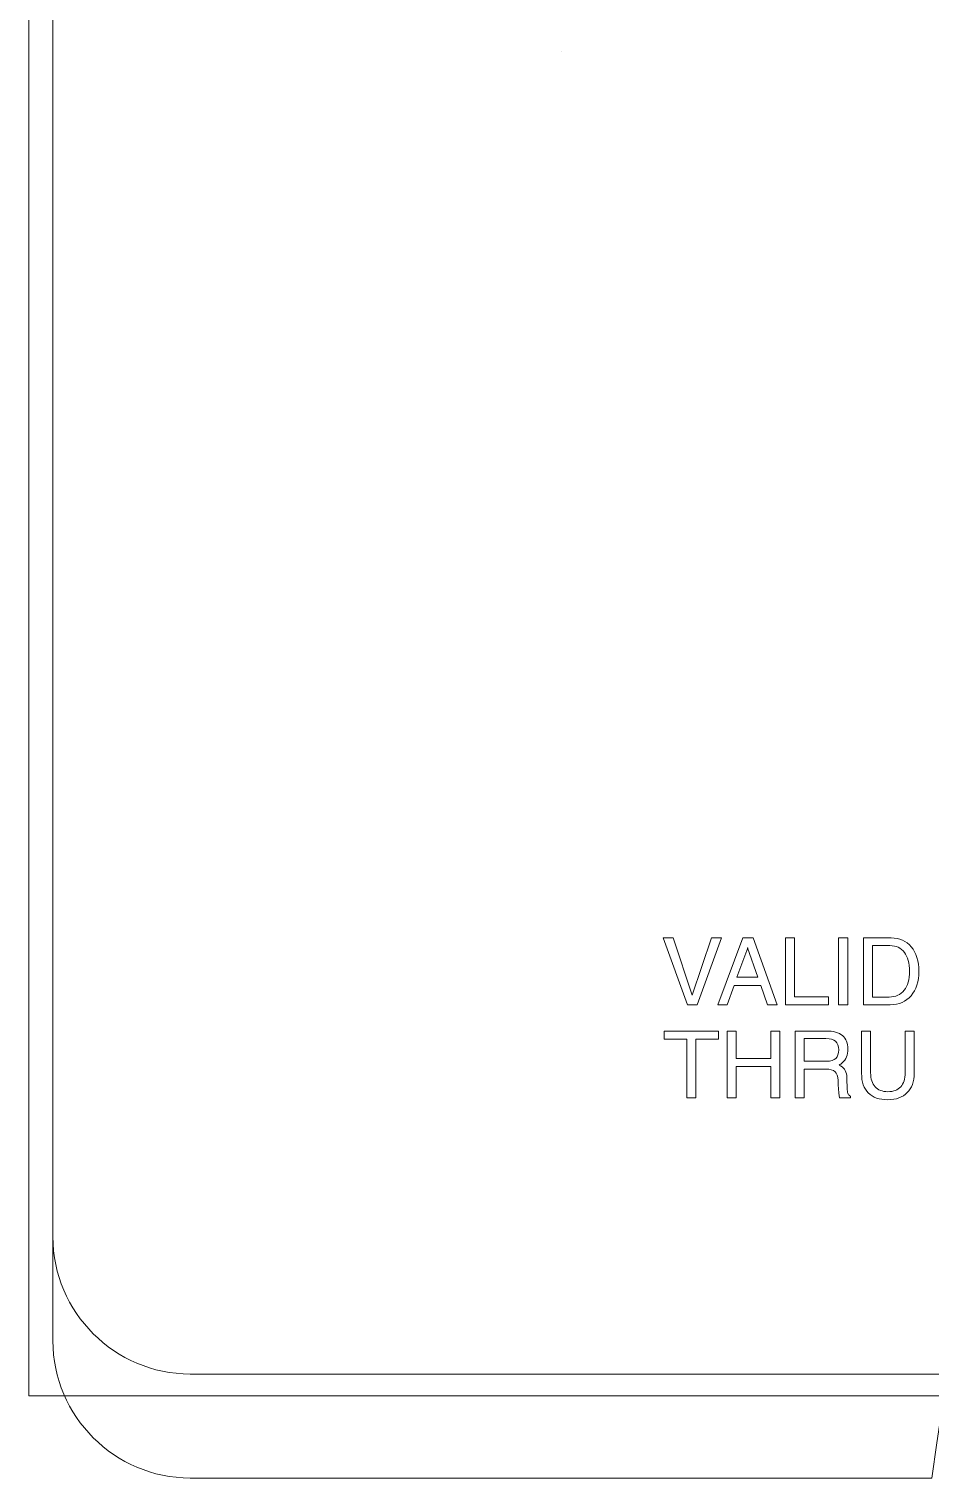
# Model space of a CAD drawing. Header units: inches. Extents: x 243 to 900, y -519 to -86.
# Drawn here: x 243.2 to 371.3, y -518.5 to -312.6 of the extents above; entities that cross this region are included whole.
import ezdxf

# ---------------------------------------------------------------- set-up
doc = ezdxf.new("R2010")
doc.units = ezdxf.units.IN
doc.header["$MEASUREMENT"] = 0
doc.layers.add('Layer 1', color=7, linetype='Continuous')

# ---------------------------------------------------------------- blocks, each defined once
blk = doc.blocks.new('block 3')
at = {"layer": 'Layer 1', "lineweight": 0}
blk.add_open_spline([(898.14, -484.27), (898.14, -494.99), (889.37, -503.76), (878.65, -503.76), (878.65, -503.76), (266.12, -503.76), (266.12, -503.76), (255.4, -503.76), (246.62, -494.99), (246.62, -484.27), (246.62, -484.27), (246.62, -108.51), (246.62, -108.51), (246.62, -97.78), (255.4, -89.01), (266.12, -89.01), (266.12, -89.01), (878.65, -89.01), (878.65, -89.01), (889.37, -89.01), (898.14, -97.78), (898.14, -108.51), (898.14, -108.51), (898.14, -484.27), (898.14, -484.27)], degree=3, knots=[0, 0, 0, 0, 1, 1, 1, 2, 2, 2, 3, 3, 3, 4, 4, 4, 5, 5, 5, 6, 6, 6, 7, 7, 7, 8, 8, 8, 8], dxfattribs=at)
blk = doc.blocks.new('block 2')
at = {"layer": 'Layer 1', "lineweight": 0}
blk.add_lwpolyline([(243.21, -85.77), (899.97, -85.77), (899.97, -506.88), (243.21, -506.88), (243.21, -85.77)], dxfattribs=at)
at = {"layer": 'Layer 1'}
blk.add_blockref('block 3', (0, 0), dxfattribs=at)
blk = doc.blocks.new('block 311')
at = {"layer": 'Layer 1', "lineweight": 0}
for points in [[(333.37, -441.79), (334.08, -441.79), (334.8, -441.79), (337.52, -449.91), (337.52, -449.91), (340.24, -441.79), (340.95, -441.79), (341.66, -441.79), (338.21, -451.28), (337.51, -451.28), (336.82, -451.28), (333.37, -441.79)], [(344.72, -441.79), (345.45, -441.79), (346.19, -441.79), (349.6, -451.28), (348.91, -451.28), (348.22, -451.28), (347.25, -448.53), (343.46, -448.53), (342.46, -451.28), (341.8, -451.28), (341.14, -451.28), (344.72, -441.79)], [(350.78, -451.28), (350.78, -441.79), (351.42, -441.79), (352.07, -441.79), (352.07, -450.15), (356.88, -450.15), (356.88, -450.72), (356.88, -451.28), (350.78, -451.28)], [(358.33, -441.79), (358.97, -441.79), (359.62, -441.79), (359.62, -451.28), (358.98, -451.28), (358.33, -451.28), (358.33, -441.79)], [(343.87, -447.39), (346.86, -447.39), (345.39, -443.18), (345.4, -443.18), (343.87, -447.39)]]:
    blk.add_lwpolyline(points, dxfattribs=at)
for points, knots in [([(361.88, -441.79), (361.88, -441.79), (362.52, -441.79), (362.52, -441.79), (362.52, -441.79), (365.78, -441.79), (365.78, -441.79), (366.99, -441.79), (367.95, -442.22), (368.66, -443.07), (369.37, -443.93), (369.73, -445.09), (369.73, -446.54), (369.73, -447.99), (369.37, -449.14), (368.63, -450), (367.91, -450.86), (366.92, -451.28), (365.68, -451.28), (365.68, -451.28), (362.52, -451.28), (362.52, -451.28), (362.52, -451.28), (361.88, -451.28), (361.88, -451.28), (361.88, -451.28), (361.88, -441.79), (361.88, -441.79)], [0, 0, 0, 0, 1, 1, 1, 2, 2, 2, 3, 3, 3, 4, 4, 4, 5, 5, 5, 6, 6, 6, 7, 7, 7, 8, 8, 8, 9, 9, 9, 9]), ([(363.16, -450.19), (363.16, -450.19), (365.52, -450.19), (365.52, -450.19), (366.44, -450.19), (367.15, -449.87), (367.65, -449.23), (368.16, -448.6), (368.4, -447.7), (368.4, -446.54), (368.4, -445.37), (368.16, -444.47), (367.68, -443.84), (367.2, -443.2), (366.51, -442.88), (365.63, -442.88), (365.63, -442.88), (363.16, -442.88), (363.16, -442.88), (363.16, -442.88), (363.16, -450.19), (363.16, -450.19)], [0, 0, 0, 0, 1, 1, 1, 2, 2, 2, 3, 3, 3, 4, 4, 4, 5, 5, 5, 6, 6, 6, 7, 7, 7, 7])]:
    blk.add_open_spline(points, degree=3, knots=knots, dxfattribs=at)
blk = doc.blocks.new('block 312')
at = {"layer": 'Layer 1', "lineweight": 0}
for points in [[(336.75, -456.16), (333.54, -456.16), (333.54, -455.59), (333.54, -455.02), (341.25, -455.02), (341.25, -455.59), (341.25, -456.16), (338.04, -456.16), (338.04, -464.52), (337.4, -464.52), (336.75, -464.52), (336.75, -456.16)], [(342.46, -455.02), (343.1, -455.02), (343.74, -455.02), (343.74, -458.91), (348.7, -458.91), (348.7, -455.02), (349.34, -455.02), (349.98, -455.02), (349.98, -464.52), (349.34, -464.52), (348.7, -464.52), (348.7, -460.05), (343.74, -460.05), (343.74, -464.52), (343.1, -464.52), (342.46, -464.52), (342.46, -455.02)]]:
    blk.add_lwpolyline(points, dxfattribs=at)
for points, knots in [([(352.16, -455.02), (352.16, -455.02), (352.8, -455.02), (352.8, -455.02), (352.8, -455.02), (356.57, -455.02), (356.57, -455.02), (357.58, -455.02), (358.35, -455.24), (358.87, -455.68), (359.4, -456.11), (359.66, -456.75), (359.66, -457.6), (359.66, -458.43), (359.39, -459.08), (358.84, -459.55), (358.7, -459.66), (358.55, -459.77), (358.4, -459.86), (358.4, -459.86), (358.61, -459.96), (358.61, -459.96), (359.19, -460.29), (359.48, -460.85), (359.51, -461.63), (359.51, -461.63), (359.56, -463.37), (359.56, -463.37), (359.57, -463.65), (359.6, -463.86), (359.67, -463.98), (359.73, -464.1), (359.86, -464.21), (360.04, -464.3), (360.04, -464.3), (360.04, -464.51), (360.04, -464.51), (360.04, -464.51), (358.46, -464.51), (358.46, -464.51), (358.43, -464.43), (358.4, -464.23), (358.36, -463.9), (358.33, -463.58), (358.3, -463.21), (358.28, -462.81), (358.28, -462.81), (358.25, -462.06), (358.25, -462.06), (358.24, -461.47), (358.09, -461.05), (357.82, -460.8), (357.55, -460.55), (357.11, -460.42), (356.49, -460.42), (356.49, -460.42), (353.44, -460.42), (353.44, -460.42), (353.44, -460.42), (353.44, -464.52), (353.44, -464.52), (353.44, -464.52), (352.8, -464.52), (352.8, -464.52), (352.8, -464.52), (352.16, -464.52), (352.16, -464.52), (352.16, -464.52), (352.16, -455.02), (352.16, -455.02)], [0, 0, 0, 0, 1, 1, 1, 2, 2, 2, 3, 3, 3, 4, 4, 4, 5, 5, 5, 6, 6, 6, 7, 7, 7, 8, 8, 8, 9, 9, 9, 10, 10, 10, 11, 11, 11, 12, 12, 12, 13, 13, 13, 14, 14, 14, 15, 15, 15, 16, 16, 16, 17, 17, 17, 18, 18, 18, 19, 19, 19, 20, 20, 20, 21, 21, 21, 22, 22, 22, 23, 23, 23, 23]), ([(369.07, -461.03), (369.07, -462.21), (368.74, -463.12), (368.08, -463.78), (367.42, -464.44), (366.51, -464.78), (365.34, -464.78), (364.12, -464.78), (363.19, -464.46), (362.55, -463.82), (361.91, -463.19), (361.59, -462.26), (361.59, -461.03), (361.59, -461.03), (361.59, -455.02), (361.59, -455.02), (361.59, -455.02), (362.23, -455.02), (362.23, -455.02), (362.23, -455.02), (362.88, -455.02), (362.88, -455.02), (362.88, -455.02), (362.88, -460.94), (362.88, -460.94), (362.88, -461.82), (363.09, -462.49), (363.51, -462.95), (363.93, -463.41), (364.53, -463.64), (365.34, -463.64), (366.14, -463.64), (366.74, -463.41), (367.16, -462.95), (367.57, -462.49), (367.78, -461.82), (367.78, -460.94), (367.78, -460.94), (367.78, -455.02), (367.78, -455.02), (367.78, -455.02), (368.42, -455.02), (368.42, -455.02), (368.42, -455.02), (369.07, -455.02), (369.07, -455.02), (369.07, -455.02), (369.07, -461.03), (369.07, -461.03)], [0, 0, 0, 0, 1, 1, 1, 2, 2, 2, 3, 3, 3, 4, 4, 4, 5, 5, 5, 6, 6, 6, 7, 7, 7, 8, 8, 8, 9, 9, 9, 10, 10, 10, 11, 11, 11, 12, 12, 12, 13, 13, 13, 14, 14, 14, 15, 15, 15, 16, 16, 16, 16]), ([(353.44, -459.31), (353.44, -459.31), (356.62, -459.31), (356.62, -459.31), (357.21, -459.31), (357.65, -459.18), (357.92, -458.92), (358.2, -458.66), (358.34, -458.25), (358.34, -457.68), (358.34, -457.13), (358.19, -456.73), (357.9, -456.48), (357.61, -456.23), (357.15, -456.1), (356.52, -456.1), (356.52, -456.1), (353.44, -456.1), (353.44, -456.1), (353.44, -456.1), (353.44, -459.31), (353.44, -459.31)], [0, 0, 0, 0, 1, 1, 1, 2, 2, 2, 3, 3, 3, 4, 4, 4, 5, 5, 5, 6, 6, 6, 7, 7, 7, 7])]:
    blk.add_open_spline(points, degree=3, knots=knots, dxfattribs=at)
blk = doc.blocks.new('block 310')
at = {"layer": 'Layer 1'}
for name in ['block 311', 'block 312']:
    blk.add_blockref(name, (0, 0), dxfattribs=at)

msp = doc.modelspace()

# ---------------------------------------------------------------- linework, layer by layer
at = {"layer": 'Layer 1', "lineweight": 0}
msp.add_lwpolyline([(318.9, -315.88), (318.9, -315.88)], dxfattribs=at)
msp.add_open_spline([(771.89, -89.01), (771.89, -89.01), (266.12, -89.01), (266.12, -89.01), (255.4, -89.01), (246.62, -97.78), (246.62, -108.51), (246.62, -108.51), (246.62, -499.04), (246.62, -499.04), (246.62, -509.77), (255.4, -518.54), (266.12, -518.54), (266.12, -518.54), (371.56, -518.54), (371.56, -518.54), (400.97, -304.59), (562.91, -132.91), (771.89, -89.01)], degree=3, knots=[0, 0, 0, 0, 1, 1, 1, 2, 2, 2, 3, 3, 3, 4, 4, 4, 5, 5, 5, 6, 6, 6, 6], dxfattribs=at)

# ---------------------------------------------------------------- block references
at = {"layer": 'Layer 1'}
for name in ['block 2', 'block 310']:
    msp.add_blockref(name, (0, 0), dxfattribs=at)

doc.saveas('drawing.dxf')
